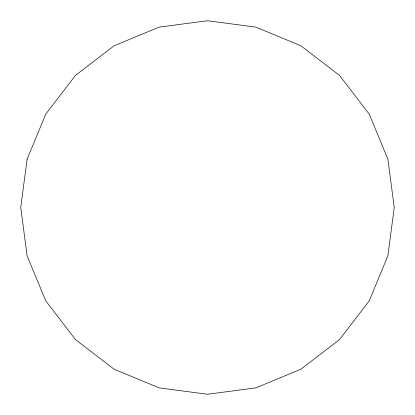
<?xml version="1.0" encoding="UTF-8"?>
<svg xmlns="http://www.w3.org/2000/svg" width="415" height="415" viewBox="0 0 415 415"><rect width="100%" height="100%" fill="white"/><g stroke="black" fill="none" stroke-linecap="round" stroke-linejoin="round"><path stroke-width="0.62" d="M27.115 159.168L20.75 207.5L27.115 255.832L45.769 300.875L75.447 339.553L114.125 369.231L159.168 387.885L207.5 394.25L255.832 387.885L300.875 369.231L339.553 339.553L369.231 300.875L387.885 255.832L394.25 207.5L387.885 159.168L369.231 114.125L339.553 75.447L300.875 45.769L255.832 27.115L207.5 20.75L159.168 27.115L114.125 45.769L75.447 75.447L45.769 114.125L27.115 159.168"/></g></svg>
